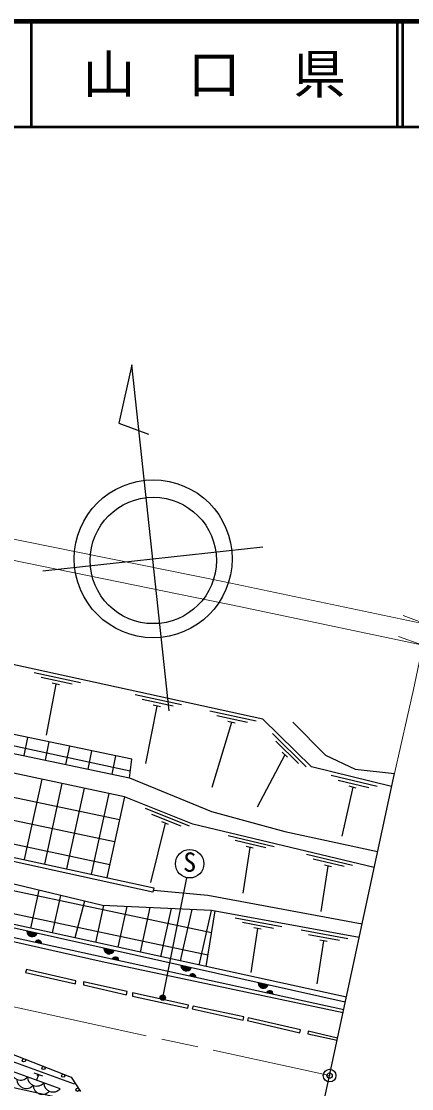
# Model space of a CAD drawing. Units: millimetres at full size, sheet at 1:1000; details may follow other scales. Extents: x 40000 to 680000, y 20000 to 380000.
# Drawn here: x 332058 to 369126, y 278663 to 380000 of the extents above; entities that cross this region are included whole.
import ezdxf
from ezdxf.enums import TextEntityAlignment as Align

# ---------------------------------------------------------------- set-up
doc = ezdxf.new("R2010")
doc.units = ezdxf.units.MM
doc.header["$LTSCALE"] = 1000
doc.header["$PDMODE"] = 32
doc.header["$PDSIZE"] = 500
doc.linetypes.add('CHAIN', pattern=[18.5, 12, -1.5, 3.5, -1.5])
for name, color, linetype, lineweight in [('M-BGD', 7, 'Continuous', 25), ('M-BGD-EXST', 7, 'Continuous', 25), ('M-BMK', 2, 'CHAIN', 13), ('M-BMK-OTRS', 5, 'Continuous', 25), ('M-BMK-SRVR', 3, 'Continuous', 25), ('M-STR-HTXT', 7, 'Continuous', 13), ('M-TTL', 2, 'Continuous', 140), ('M-TTL-LINE', 7, 'Continuous', 50)]:
    doc.layers.add(name, color=color, linetype=linetype, lineweight=lineweight)
doc.layers.add('M-OTRS', color=6, linetype='Continuous')
doc.layers.add('M-TTL-TXT', color=7, linetype='Continuous')
doc.styles.add('ＭＳ ゴシック', font='')
doc.styles.get('ＭＳ ゴシック').set_extended_font_data('MS Gothic')

msp = doc.modelspace()

# ---------------------------------------------------------------- hatches: boundary and pattern name
at = {"layer": 'M-BGD'}
for points in [[(332581, 293619), (333548, 293403, -0.82183)], [(333979, 292431), (333367, 292565, -0.84072)], [(339901, 291984), (340868, 291768, -0.82183)], [(341306, 290832), (340695, 290965, -0.84072)], [(347220, 290349), (348187, 290133, -0.82183)], [(348634, 289232), (348022, 289366, -0.84072)], [(354540, 288714), (355507, 288498, -0.82183)], [(355961, 287633), (355350, 287766, -0.84072)]]:
    msp.add_hatch(color=256, dxfattribs=at).paths.add_polyline_path(points)
at = {"layer": 'M-BGD-EXST'}
msp.add_hatch(color=256, dxfattribs=at).paths.add_polyline_path([(345702, 287415, -1), (345263, 287176, -0.41421), (345363, 287515, -0.41421)])

# ---------------------------------------------------------------- linework, layer by layer
at = {"layer": 'M-BGD'}
for p, q in [((293838, 319271), (342404, 308848)), ((337667, 317188), (333271, 318147)), ((336871, 317055), (333940, 317694)), ((335341, 317081), (334405, 312222)), ((335683, 317007), (334999, 317156)), ((347259, 315096), (342862, 316055)), ((346462, 314963), (343531, 315602)), ((292971, 314473), (341375, 304207)), ((344933, 314989), (343840, 309542)), ((345275, 314915), (344591, 315064)), ((354348, 313550), (349951, 314509)), ((352022, 313443), (350149, 307245)), ((353551, 313416), (350620, 314056)), ((352364, 313368), (351680, 313518)), ((340919, 302106), (292584, 312232)), ((359110, 309218), (355908, 312380)), ((332652, 312013), (332290, 310286)), ((334671, 311590), (334309, 309863)), ((336620, 311183), (336258, 309454)), ((358366, 309532), (356231, 311640)), ((292224, 310149), (340451, 299956)), ((338734, 310740), (338372, 309011)), ((341013, 310264), (340650, 308534)), ((357087, 310373), (354440, 305400)), ((357336, 310127), (356838, 310618)), ((365853, 307342), (361480, 308403)), ((281852, 307951), (350102, 293499)), ((333990, 308056), (332327, 300407)), ((335912, 307646), (334248, 299989)), ((338017, 307198), (336351, 299532)), ((365054, 307227), (362138, 307934)), ((363525, 307289), (362496, 302622)), ((363865, 307207), (363185, 307372)), ((340366, 306698), (338697, 299022)), ((341848, 306382), (340178, 298700)), ((349754, 291322), (281395, 305862)), ((348036, 303584), (343860, 305259)), ((347228, 303585), (344444, 304702)), ((345725, 303865), (344309, 298235)), ((346049, 303735), (345400, 303995)), ((356072, 301634), (351694, 302677)), ((355273, 301516), (352354, 302211)), ((353744, 301571), (353089, 297229)), ((354085, 301490), (353404, 301653)), ((363505, 299863), (359128, 300906)), ((362706, 299745), (359788, 300440)), ((361177, 299801), (360494, 295497)), ((361518, 299720), (360837, 299882)), ((333711, 297513), (332920, 293897)), ((335776, 297017), (334995, 293444)), ((338060, 296468), (337150, 292973)), ((339866, 296055), (339099, 292547)), ((342074, 295954), (341227, 292081)), ((344263, 295854), (343337, 291620)), ((346284, 295762), (345285, 291194)), ((348254, 295673), (347151, 290786)), ((348932, 290397), (350131, 295587)), ((350426, 295533), (349584, 290254)), ((356796, 294040), (352371, 294857)), ((356004, 293881), (353054, 294426)), ((354819, 293795), (354130, 293922)), ((354474, 293859), (353846, 289706)), ((363065, 292882), (358640, 293700)), ((362273, 292724), (359323, 293268)), ((360743, 292701), (360121, 288608)), ((361088, 292637), (360399, 292765)), ((334114, 279836), (333268, 280142)), ((333660, 279905), (333500, 279459)), ((333759, 279869), (333562, 279940))]:
    msp.add_line(p, q, dxfattribs=at)
for points in [[(362928, 287337), (270636, 307515), (267342, 310188), (265041, 316505), (264479, 320955), (266009, 333696)], [(362827, 286863), (303030, 300220), (270048, 306990), (266914, 310074), (264789, 315814), (264074, 320716), (265605, 333326)], [(270186, 332222), (269351, 321161), (271175, 317900), (274368, 314006), (276316, 312582), (344641, 297730), (344560, 297303), (278626, 311770), (275761, 312454), (272855, 315237), (271278, 317355)], [(367226, 307360), (359606, 309208), (355000, 313757), (289824, 327973)], [(280480, 324772), (284165, 320904), (295143, 318070), (342325, 308183), (350113, 304967), (357089, 303065), (365898, 301175)], [(365576, 299672), (348348, 303775), (341848, 306382), (288379, 317770), (282869, 319996), (279544, 323509)], [(342325, 308183), (342536, 309945), (293922, 320114), (293754, 318428)], [(364144, 292999), (350131, 295587), (339762, 296060), (320362, 300719), (319671, 300538), (305650, 304073), (291825, 306582), (281845, 310442), (272094, 312842), (271003, 315096), (269099, 315733)], [(357856, 313466), (360931, 310325), (363766, 308994), (367487, 308575)], [(267521, 308126), (269017, 306611), (362677, 286167)], [(362610, 285852), (339736, 290717), (322560, 294580), (269105, 306149), (267155, 307811)], [(97051, 261956), (97860, 262926), (108778, 264200), (116524, 265947), (128775, 270051), (141873, 275613), (155634, 282149), (169673, 288205), (182547, 292992), (194807, 296372), (206431, 298705), (220369, 300197), (235467, 300497), (253771, 298549), (278233, 294077), (328035, 283176), (336802, 279749), (337672, 278407)], [(344600, 297516), (349758, 297039), (364427, 294318)], [(309711, 286520), (328327, 282279), (337090, 279114)], [(362093, 283446), (359309, 284133), (359272, 283872), (362056, 283275)], [(335738, 278647), (325958, 282195), (326005, 279940), (335604, 277808)]]:
    msp.add_lwpolyline(points, dxfattribs=at)
for points in [[(332555, 289978), (332464, 289688), (337198, 288613), (337239, 288894)], [(337963, 288802), (337946, 288512), (342035, 287578), (342101, 287892)], [(342623, 287772), (342611, 287460), (347870, 286302), (347939, 286580)], [(348378, 286502), (348297, 286246), (353126, 285164), (353173, 285478)], [(353611, 285394), (353536, 285126), (358495, 283978), (358555, 284254)]]:
    msp.add_lwpolyline(points, close=True, dxfattribs=at)
for centre in [(332302, 281347), (334165, 280619), (336028, 279891), (337396, 278556)]:
    msp.add_circle(centre, 150, dxfattribs=at)
for centre, radius, start, end in [((333086, 293607), 505, 178.57911, 336.2373), ((333661, 292445), 318, 357.57745, 157.79518), ((340406, 291972), 505, 178.57911, 336.2373), ((340989, 290845), 318, 357.57745, 157.79518), ((347725, 290337), 505, 178.57911, 336.2373), ((348316, 289246), 318, 357.57745, 157.79518), ((355045, 288702), 505, 178.57911, 336.2373), ((355644, 287646), 318, 357.57745, 157.79518), ((331974, 280362), 886, 181.7747, 318.34284), ((333525, 279799), 886, 181.7747, 318.34284), ((332514, 279572), 886, 181.82288, 318.39102), ((334063, 279012), 886, 181.58826, 318.15641), ((335077, 279233), 886, 181.7747, 318.34284)]:
    msp.add_arc(centre, radius, start, end, dxfattribs=at)
at = {"layer": 'M-BGD-EXST'}
msp.add_line((345483, 287295), (347778, 298694), dxfattribs=at)
for centre, radius in [((348045, 300017), 1350), ((345483, 287295), 250)]:
    msp.add_circle(centre, radius, dxfattribs=at)
at = {"layer": 'M-BMK'}
msp.add_lwpolyline([(252798, 302620), (260640, 301502), (263435, 301083), (272265, 299295), (281449, 297352), (292366, 294968), (308197, 291493), (332193, 286228), (361333, 279903)], dxfattribs=at)
at = {"layer": 'M-BMK-OTRS'}
msp.add_line((354951, 250169), (367487, 308575), dxfattribs=at)
at = {"layer": 'M-BMK-SRVR'}
for p, q in [((342549, 347387), (341330, 341853)), ((346096, 314549), (342549, 347387)), ((341330, 341853), (344141, 340803)), ((334100, 327838), (354978, 330093))]:
    msp.add_line(p, q, dxfattribs=at)
for centre, radius in [((344581, 328970), 7500), ((344589, 328812), 6000), ((361333, 279903), 600)]:
    msp.add_circle(centre, radius, dxfattribs=at)
at = {"layer": 'M-OTRS'}
msp.add_point((361333, 279903), dxfattribs=at)
at = {"layer": 'M-STR-HTXT'}
for p, q in [((370615, 322743), (368306, 323578)), ((370196, 320755), (367888, 321591))]:
    msp.add_line(p, q, dxfattribs=at)
for points in [[(370615, 322743), (351364, 326795), (329574, 331187), (287768, 339743), (275587, 342188)], [(273963, 340551), (296562, 335922), (323733, 330355), (352899, 324403), (370196, 320755)], [(367487, 308575), (369314, 316572), (370672, 323012)]]:
    msp.add_lwpolyline(points, dxfattribs=at)
at = {"layer": 'M-TTL'}
msp.add_line((680000, 380000), (40000, 380000), dxfattribs=at)
at = {"layer": 'M-TTL-LINE'}
for p, q in [((333000, 380000), (333000, 370000)), ((367750, 380000), (367750, 370000)), ((368250, 380000), (368250, 370000)), ((40000, 370000), (680000, 370000))]:
    msp.add_line(p, q, dxfattribs=at)

# ---------------------------------------------------------------- texts
at = {"layer": 'M-BGD-EXST', "style": 'ＭＳ ゴシック'}
msp.add_text('S', height=1833, rotation=358.508, dxfattribs=at).set_placement((347390, 298725), align=Align.BOTTOM_LEFT)
at = {"layer": 'M-TTL-TXT', "style": 'ＭＳ ゴシック'}
msp.add_text('山\u3000口\u3000県', height=3666, dxfattribs=at).set_placement((350375, 375000), align=Align.MIDDLE_CENTER)

doc.saveas('drawing.dxf')
